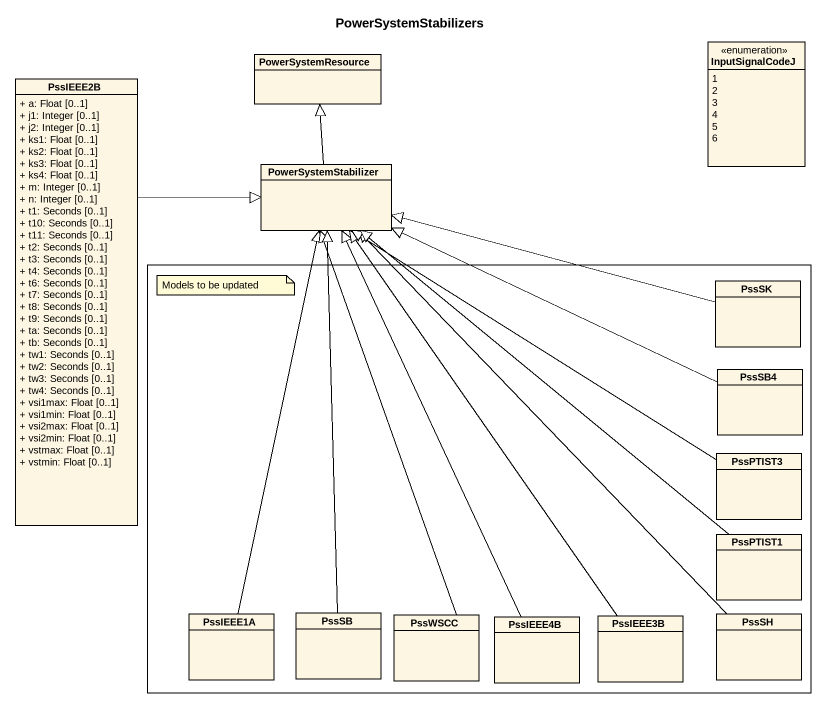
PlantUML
@startuml
title PowerSystemStabilizers
hide circle
hide empty members
skinparam classAttributeIconSize 0
enum InputSignalCodeJ {
  1
  2
  3
  4
  5
  6
}
class PssIEEE2B {
  + a: Float [0..1]
  + j1: Integer [0..1]
  + j2: Integer [0..1]
  + ks1: Float [0..1]
  + ks2: Float [0..1]
  + ks3: Float [0..1]
  + ks4: Float [0..1]
  + m: Integer [0..1]
  + n: Integer [0..1]
  + t1: Seconds [0..1]
  + t10: Seconds [0..1]
  + t11: Seconds [0..1]
  + t2: Seconds [0..1]
  + t3: Seconds [0..1]
  + t4: Seconds [0..1]
  + t6: Seconds [0..1]
  + t7: Seconds [0..1]
  + t8: Seconds [0..1]
  + t9: Seconds [0..1]
  + ta: Seconds [0..1]
  + tb: Seconds [0..1]
  + tw1: Seconds [0..1]
  + tw2: Seconds [0..1]
  + tw3: Seconds [0..1]
  + tw4: Seconds [0..1]
  + vsi1max: Float [0..1]
  + vsi1min: Float [0..1]
  + vsi2max: Float [0..1]
  + vsi2min: Float [0..1]
  + vstmax: Float [0..1]
  + vstmin: Float [0..1]
}
class PowerSystemResource
class PowerSystemStabilizer
rectangle " " as rectangle1 {
  class PssSK
  class PssSB4
  class PssPTIST3
  class PssPTIST1
  class PssIEEE1A
  class PssSB
  class PssWSCC
  class PssIEEE4B
  class PssIEEE3B
  class PssSH
}
PssIEEE2B -right-|> PowerSystemStabilizer
PowerSystemStabilizer -up-|> PowerSystemResource
PssSK -left-|> PowerSystemStabilizer
PssSB4 -left-|> PowerSystemStabilizer
PssPTIST3 -up-|> PowerSystemStabilizer
PssPTIST1 -up-|> PowerSystemStabilizer
PssIEEE1A -up-|> PowerSystemStabilizer
PssSB -up-|> PowerSystemStabilizer
PssWSCC -up-|> PowerSystemStabilizer
PssIEEE4B -up-|> PowerSystemStabilizer
PssIEEE3B -up-|> PowerSystemStabilizer
PssSH -up-|> PowerSystemStabilizer
note as N1
  Models to be updated
end note
@enduml
